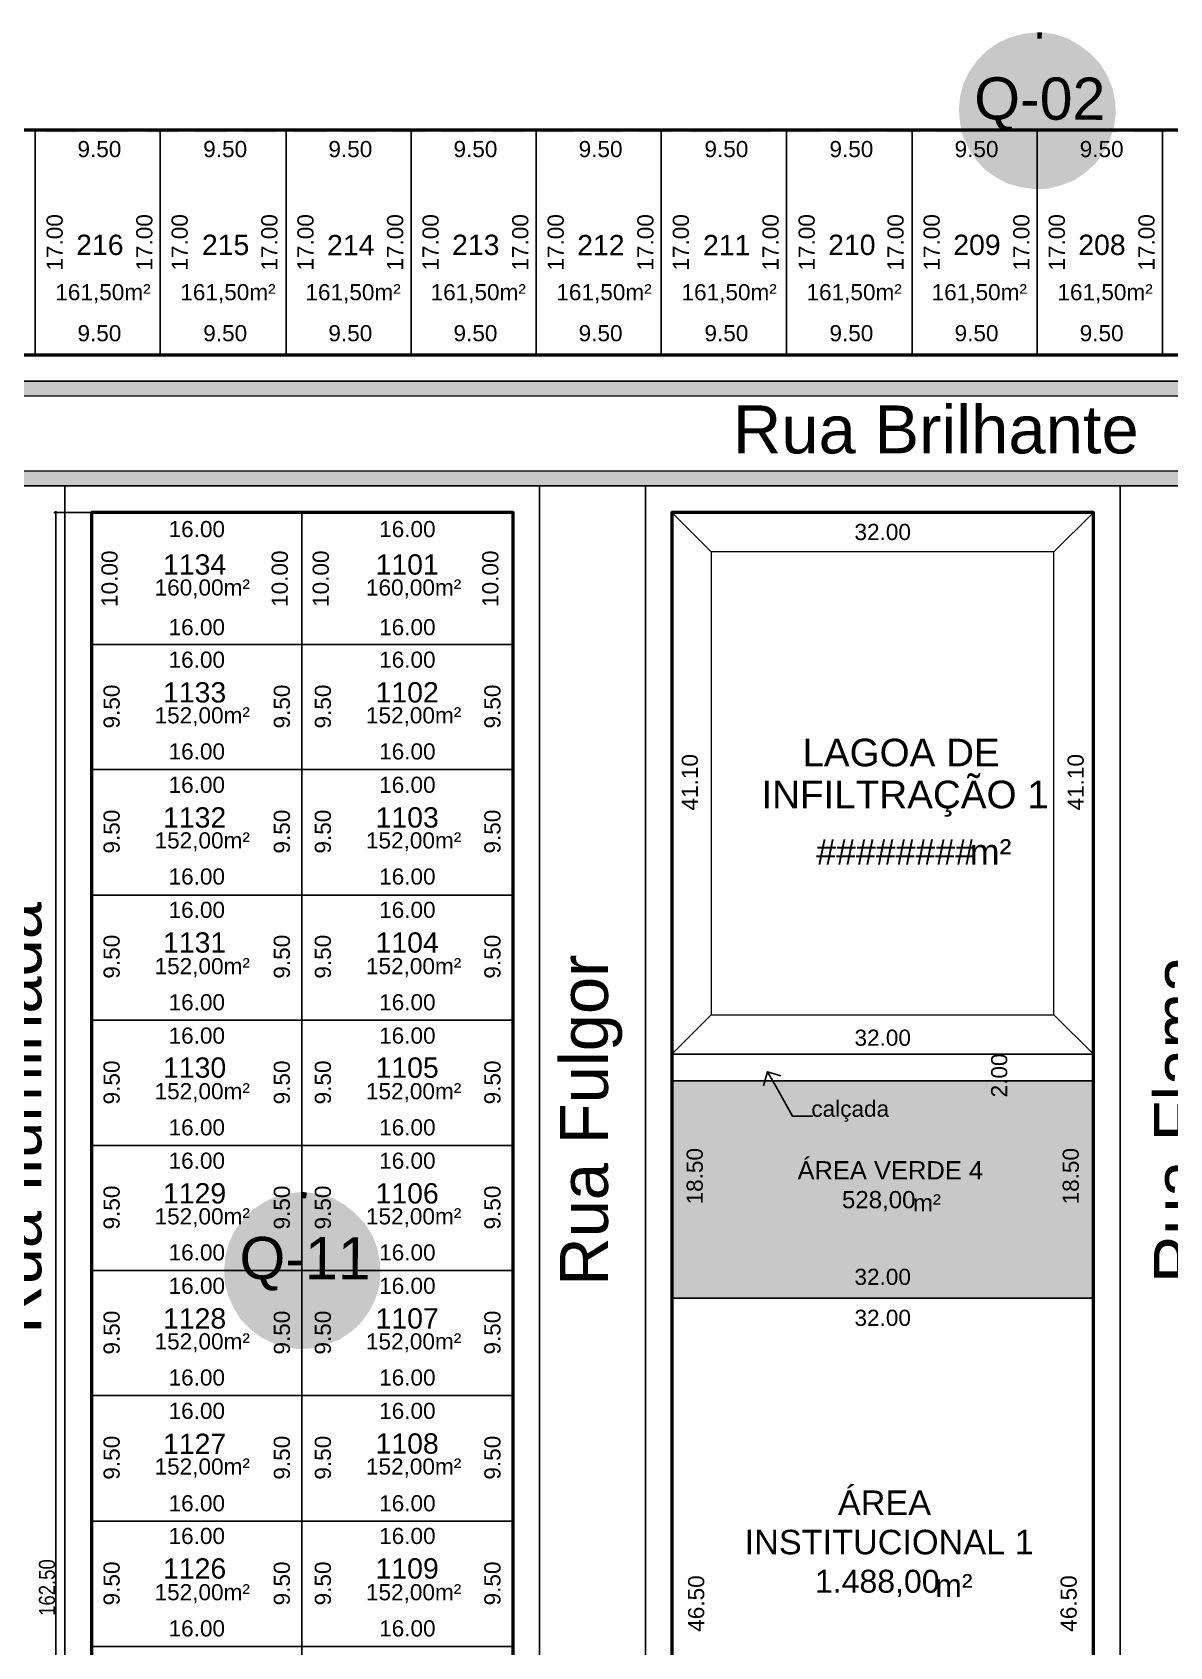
# Model space of a CAD drawing. Extents: x 246293 to 246943, y 9361385 to 9361710.
# Drawn here: x 246570.5 to 246656.8, y 9361574.8 to 9361697.2 of the extents above; entities that cross this region are included whole.
import ezdxf
from ezdxf.xclip import XClip

# ---------------------------------------------------------------- set-up
doc = ezdxf.new("R2010")
doc.units = 0
doc.header["$XCLIPFRAME"] = 0
doc.styles.add('style0', font='', dxfattribs={"height": 4.19039})
doc.styles.add('style1', font='', dxfattribs={"height": 39.531983})
doc.styles.add('style2', font='', dxfattribs={"height": 39.531983})
doc.styles.get('style0').set_extended_font_data('Arial')
doc.styles.get('style1').set_extended_font_data('Arial')
doc.styles.get('style2').set_extended_font_data('TechnicLite0000')

# ---------------------------------------------------------------- blocks, each defined once
blk = doc.blocks.new('Viewport1')
at = {"linetype": 'Continuous', "lineweight": 25, "true_color": 0x0037dd}
for points in [[(246646.74, 9361697.24), (246645.74, 9361697.13), (246644.74, 9361696.87), (246643.79, 9361696.45), (246642.95, 9361695.87), (246642.21, 9361695.13), (246641.63, 9361694.34), (246641.16, 9361693.39), (246640.89, 9361692.39), (246640.79, 9361691.39), (246640.89, 9361690.33), (246641.1, 9361689.38), (246641.53, 9361688.44), (246642.11, 9361687.54), (246642.79, 9361686.8), (246643.63, 9361686.22), (246644.53, 9361685.75), (246645.53, 9361685.48), (246646.59, 9361685.33), (246647.59, 9361685.38), (246648.59, 9361685.64), (246649.54, 9361686.01), (246650.38, 9361686.59), (246651.17, 9361687.28), (246651.75, 9361688.12), (246652.23, 9361689.02), (246652.54, 9361690.02), (246652.7, 9361691.02), (246652.65, 9361692.02), (246652.44, 9361693.02), (246652.02, 9361694.02), (246651.49, 9361694.87), (246650.8, 9361695.61), (246649.96, 9361696.24), (246649.06, 9361696.76), (246648.11, 9361697.08), (246647.11, 9361697.24), (246647.06, 9361696.76), (246648.01, 9361696.66), (246648.91, 9361696.34), (246649.75, 9361695.92), (246650.49, 9361695.29), (246651.12, 9361694.6), (246651.65, 9361693.81), (246652.02, 9361692.92), (246652.23, 9361691.97), (246652.23, 9361691.02), (246652.12, 9361690.07), (246651.86, 9361689.17), (246651.38, 9361688.33), (246650.8, 9361687.59), (246650.12, 9361686.96), (246649.33, 9361686.43), (246648.43, 9361686.06), (246647.53, 9361685.85), (246646.59, 9361685.8), (246645.64, 9361685.91), (246644.74, 9361686.17), (246643.85, 9361686.59), (246643.11, 9361687.17), (246642.42, 9361687.86), (246641.89, 9361688.65), (246641.53, 9361689.49), (246641.32, 9361690.44), (246641.26, 9361691.39), (246641.32, 9361692.34), (246641.58, 9361693.23), (246642, 9361694.08), (246642.58, 9361694.87), (246643.27, 9361695.55), (246644, 9361696.08), (246644.9, 9361696.45), (246645.8, 9361696.71), (246646.74, 9361696.76)], [(246647.06, 9361696.76), (246646.74, 9361696.76), (246646.74, 9361697.24), (246647.11, 9361697.24)], [(246591.03, 9361609.26), (246589.98, 9361609.15), (246588.97, 9361608.89), (246588.08, 9361608.47), (246587.24, 9361607.89), (246586.5, 9361607.15), (246585.86, 9361606.31), (246585.44, 9361605.41), (246585.18, 9361604.41), (246585.07, 9361603.41), (246585.13, 9361602.35), (246585.39, 9361601.35), (246585.81, 9361600.45), (246586.34, 9361599.56), (246587.08, 9361598.82), (246587.87, 9361598.24), (246588.82, 9361597.77), (246589.82, 9361597.45), (246590.82, 9361597.34), (246591.82, 9361597.4), (246592.82, 9361597.66), (246593.77, 9361598.03), (246594.67, 9361598.61), (246595.41, 9361599.29), (246596.04, 9361600.14), (246596.51, 9361601.03), (246596.83, 9361602.04), (246596.93, 9361603.04), (246596.88, 9361604.04), (246596.67, 9361605.04), (246596.3, 9361605.99), (246595.72, 9361606.89), (246595.04, 9361607.62), (246594.25, 9361608.26), (246593.35, 9361608.78), (246592.35, 9361609.1), (246591.35, 9361609.21), (246591.29, 9361608.78), (246592.24, 9361608.63), (246593.14, 9361608.36), (246593.98, 9361607.89), (246594.77, 9361607.31), (246595.41, 9361606.62), (246595.88, 9361605.83), (246596.25, 9361604.94), (246596.46, 9361603.99), (246596.51, 9361603.04), (246596.35, 9361602.09), (246596.09, 9361601.19), (246595.67, 9361600.35), (246595.09, 9361599.61), (246594.4, 9361598.93), (246593.56, 9361598.45), (246592.72, 9361598.08), (246591.77, 9361597.82), (246590.82, 9361597.77), (246589.87, 9361597.92), (246588.97, 9361598.19), (246588.13, 9361598.61), (246587.34, 9361599.14), (246586.71, 9361599.87), (246586.18, 9361600.67), (246585.81, 9361601.51), (246585.55, 9361602.46), (246585.5, 9361603.41), (246585.6, 9361604.36), (246585.86, 9361605.25), (246586.29, 9361606.1), (246586.81, 9361606.89), (246587.5, 9361607.52), (246588.29, 9361608.1), (246589.13, 9361608.47), (246590.08, 9361608.73), (246591.03, 9361608.78)], [(246591.29, 9361608.78), (246591.03, 9361608.78), (246591.03, 9361609.26), (246591.35, 9361609.21)]]:
    blk.add_hatch(color=162, dxfattribs=at).paths.add_polyline_path(points)
at = {"linetype": 'Continuous', "lineweight": 25, "true_color": 0xfafafa}
for points in [[(246646.74, 9361697.03), (246645.69, 9361696.92), (246647.75, 9361696.92)], [(246649.85, 9361696.08), (246650.7, 9361695.45), (246642.79, 9361695.45), (246643.63, 9361696.08)], [(246649.8, 9361696.13), (246649.85, 9361696.08), (246643.63, 9361696.08), (246643.69, 9361696.13)], [(246648.91, 9361696.61), (246649.8, 9361696.13), (246643.69, 9361696.13), (246644.58, 9361696.61)], [(246648.85, 9361696.61), (246648.91, 9361696.61), (246644.58, 9361696.61), (246644.64, 9361696.61)], [(246647.85, 9361696.92), (246648.85, 9361696.61), (246644.64, 9361696.61), (246645.64, 9361696.92)], [(246647.75, 9361696.92), (246647.85, 9361696.92), (246645.64, 9361696.92), (246645.69, 9361696.92)], [(246651.44, 9361694.6), (246651.96, 9361693.65), (246641.53, 9361693.65), (246642.05, 9361694.6)], [(246651.38, 9361694.6), (246651.44, 9361694.6), (246642.05, 9361694.6), (246642.11, 9361694.6)], [(246650.7, 9361695.39), (246651.38, 9361694.6), (246642.11, 9361694.6), (246642.79, 9361695.39)], [(246650.7, 9361695.45), (246650.7, 9361695.39), (246642.79, 9361695.39), (246642.79, 9361695.45)], [(246651.96, 9361693.65), (246652.28, 9361692.65), (246641.16, 9361692.65), (246641.53, 9361693.65)], [(246652.33, 9361692.6), (246652.44, 9361691.6), (246641, 9361691.6), (246641.16, 9361692.6)], [(246652.28, 9361692.65), (246652.33, 9361692.6), (246641.16, 9361692.6), (246641.16, 9361692.65)], [(246652.44, 9361691.6), (246652.44, 9361691.55), (246641.05, 9361691.55), (246641, 9361691.6)], [(246652.44, 9361691.55), (246652.38, 9361690.49), (246641.05, 9361690.49), (246641.05, 9361691.55)], [(246652.38, 9361690.49), (246652.38, 9361690.44), (246641.1, 9361690.44), (246641.05, 9361690.49)], [(246652.38, 9361690.44), (246652.17, 9361689.44), (246641.32, 9361689.44), (246641.1, 9361690.44)], [(246652.17, 9361689.44), (246652.12, 9361689.38), (246641.37, 9361689.38), (246641.32, 9361689.44)], [(246652.12, 9361689.38), (246651.7, 9361688.44), (246641.79, 9361688.44), (246641.37, 9361689.38)], [(246651.7, 9361688.44), (246651.7, 9361688.38), (246641.79, 9361688.38), (246641.79, 9361688.44)], [(246651.7, 9361688.38), (246651.07, 9361687.54), (246642.42, 9361687.54), (246641.79, 9361688.38)], [(246651.07, 9361687.54), (246650.28, 9361686.8), (246643.21, 9361686.8), (246642.42, 9361687.54)], [(246650.28, 9361686.8), (246650.28, 9361686.75), (246643.21, 9361686.75), (246643.21, 9361686.8)], [(246650.28, 9361686.75), (246649.38, 9361686.22), (246644.11, 9361686.22), (246643.21, 9361686.75)], [(246649.38, 9361686.22), (246649.33, 9361686.17), (246644.16, 9361686.17), (246644.11, 9361686.22)], [(246649.33, 9361686.17), (246648.38, 9361685.8), (246645.11, 9361685.8), (246644.16, 9361686.17)], [(246648.38, 9361685.8), (246648.33, 9361685.8), (246645.16, 9361685.8), (246645.11, 9361685.8)], [(246647.27, 9361685.59), (246646.16, 9361685.59), (246645.16, 9361685.8)], [(246645.16, 9361685.8), (246647.27, 9361685.59), (246648.33, 9361685.8)], [(246592.08, 9361608.89), (246593.09, 9361608.63), (246588.87, 9361608.63), (246589.92, 9361608.89)], [(246591.03, 9361608.99), (246589.92, 9361608.94), (246592.03, 9361608.94)], [(246592.03, 9361608.94), (246592.08, 9361608.89), (246589.92, 9361608.89), (246589.92, 9361608.94)], [(246594.09, 9361608.1), (246594.93, 9361607.47), (246587.08, 9361607.47), (246587.87, 9361608.1)], [(246593.14, 9361608.63), (246594.09, 9361608.1), (246587.87, 9361608.1), (246587.92, 9361608.1), (246588.87, 9361608.63)], [(246593.14, 9361608.63), (246588.87, 9361608.63), (246593.09, 9361608.63)], [(246595.67, 9361606.62), (246596.2, 9361605.67), (246585.81, 9361605.67), (246586.34, 9361606.62)], [(246594.98, 9361607.41), (246595.67, 9361606.62), (246586.34, 9361606.62), (246587.02, 9361607.41)], [(246594.93, 9361607.47), (246594.98, 9361607.41), (246587.02, 9361607.41), (246587.08, 9361607.47)], [(246596.2, 9361605.67), (246596.56, 9361604.67), (246585.44, 9361604.67), (246585.81, 9361605.67)], [(246596.56, 9361604.62), (246596.72, 9361603.56), (246585.29, 9361603.56), (246585.44, 9361604.62)], [(246596.56, 9361604.67), (246596.56, 9361604.62), (246585.44, 9361604.62), (246585.44, 9361604.67)], [(246596.72, 9361603.56), (246596.67, 9361602.51), (246585.34, 9361602.51), (246585.29, 9361603.56)], [(246596.67, 9361602.51), (246596.67, 9361602.46), (246585.34, 9361602.46), (246585.34, 9361602.51)], [(246596.67, 9361602.46), (246596.41, 9361601.46), (246585.6, 9361601.46), (246585.34, 9361602.46)], [(246596.41, 9361601.46), (246596.41, 9361601.4), (246585.6, 9361601.4), (246585.6, 9361601.46)], [(246596.41, 9361601.4), (246595.99, 9361600.45), (246586.02, 9361600.45), (246585.6, 9361601.4)], [(246595.99, 9361600.45), (246595.93, 9361600.4), (246586.08, 9361600.4), (246586.02, 9361600.45)], [(246595.93, 9361600.4), (246595.35, 9361599.56), (246586.66, 9361599.56), (246586.08, 9361600.4)], [(246595.35, 9361599.56), (246595.3, 9361599.51), (246586.71, 9361599.51), (246586.66, 9361599.56)], [(246595.3, 9361599.51), (246594.56, 9361598.82), (246587.45, 9361598.82), (246586.71, 9361599.51)], [(246594.56, 9361598.82), (246594.51, 9361598.77), (246587.5, 9361598.77), (246587.45, 9361598.82)], [(246594.51, 9361598.77), (246593.61, 9361598.19), (246588.39, 9361598.19), (246588.34, 9361598.19), (246587.5, 9361598.77)], [(246593.61, 9361598.19), (246592.61, 9361597.82), (246589.4, 9361597.82), (246589.34, 9361597.82), (246588.39, 9361598.19)], [(246589.4, 9361597.82), (246591.56, 9361597.61), (246591.5, 9361597.61), (246590.45, 9361597.61)], [(246589.4, 9361597.82), (246591.56, 9361597.61), (246592.61, 9361597.82)]]:
    blk.add_hatch(color=7, dxfattribs=at).paths.add_polyline_path(points)
at = {"linetype": 'Continuous', "lineweight": 0, "true_color": 0x93278f}
for points in [[(246571.58, 9361689.96), (246574.06, 9361689.96), (246574.06, 9361689.65), (246571.58, 9361689.65)], [(246575.32, 9361689.96), (246577.8, 9361689.96), (246577.8, 9361689.65), (246575.32, 9361689.65)], [(246579.07, 9361689.96), (246581.54, 9361689.96), (246581.54, 9361689.65), (246579.07, 9361689.65)], [(246582.81, 9361689.96), (246585.29, 9361689.96), (246585.29, 9361689.65), (246582.81, 9361689.65)], [(246586.55, 9361689.96), (246589.08, 9361689.96), (246589.08, 9361689.65), (246586.55, 9361689.65)], [(246590.29, 9361689.96), (246592.82, 9361689.96), (246592.82, 9361689.65), (246590.29, 9361689.65)], [(246594.09, 9361689.96), (246596.56, 9361689.96), (246596.56, 9361689.65), (246594.09, 9361689.65)], [(246597.83, 9361689.96), (246600.31, 9361689.96), (246600.31, 9361689.65), (246597.83, 9361689.65)], [(246601.57, 9361689.96), (246604.05, 9361689.96), (246604.05, 9361689.65), (246601.57, 9361689.65)], [(246605.31, 9361689.96), (246607.79, 9361689.96), (246607.79, 9361689.65), (246605.31, 9361689.65)], [(246609.06, 9361689.96), (246611.59, 9361689.96), (246611.59, 9361689.65), (246609.06, 9361689.65)], [(246612.8, 9361689.96), (246615.33, 9361689.96), (246615.33, 9361689.65), (246612.8, 9361689.65)], [(246616.54, 9361689.96), (246619.07, 9361689.96), (246619.07, 9361689.65), (246616.54, 9361689.65)], [(246620.34, 9361689.96), (246622.81, 9361689.96), (246622.81, 9361689.65), (246620.34, 9361689.65)], [(246624.08, 9361689.96), (246626.56, 9361689.96), (246626.56, 9361689.65), (246624.08, 9361689.65)], [(246627.82, 9361689.96), (246630.3, 9361689.96), (246630.3, 9361689.65), (246627.82, 9361689.65)], [(246631.56, 9361689.96), (246634.04, 9361689.96), (246634.04, 9361689.65), (246631.56, 9361689.65)], [(246635.31, 9361689.96), (246637.84, 9361689.96), (246637.84, 9361689.65), (246635.31, 9361689.65)], [(246639.05, 9361689.96), (246641.58, 9361689.96), (246641.58, 9361689.65), (246639.05, 9361689.65)], [(246642.79, 9361689.96), (246645.32, 9361689.96), (246645.32, 9361689.65), (246642.79, 9361689.65)], [(246646.59, 9361689.96), (246649.06, 9361689.96), (246649.06, 9361689.65), (246646.59, 9361689.65)], [(246650.33, 9361689.96), (246652.81, 9361689.96), (246652.81, 9361689.65), (246650.33, 9361689.65)], [(246654.07, 9361689.96), (246656.55, 9361689.96), (246656.55, 9361689.65), (246654.07, 9361689.65)]]:
    blk.add_hatch(color=217, dxfattribs=at).paths.add_polyline_path(points)
at = {"linetype": 'Continuous', "lineweight": 0, "true_color": 0xed1f24}
for points in [[(246783.26, 9361670.78), (246785, 9361670.3), (246477.02, 9361670.3), (246477.02, 9361670.78)], [(246912.66, 9361670.3), (246914.09, 9361669.77), (246477.02, 9361669.77), (246477.02, 9361670.3)], [(246914.09, 9361669.77), (246914.45, 9361669.62), (246477.02, 9361669.62), (246477.02, 9361669.77)], [(246786.21, 9361663.98), (246786.21, 9361662.82), (246483.82, 9361662.82), (246483.82, 9361663.98)]]:
    blk.add_hatch(color=240, dxfattribs=at).paths.add_polyline_path(points)
at = {"linetype": 'Continuous', "lineweight": 25, "true_color": 0x37dd00}
blk.add_hatch(color=82, dxfattribs=at).paths.add_polyline_path([(246651.01, 9361617.69), (246651.01, 9361601.19), (246619.02, 9361601.19), (246619.02, 9361617.69)])
at = {"color": 1, "linetype": 'Continuous', "lineweight": 25, "true_color": 0xff0000}
for p, q in [((246574.9, 9361660.81), (246572.16, 9361660.81)), ((246572.37, 9361660.76), (246572.27, 9361660.81)), ((246572.32, 9361660.92), (246572.32, 9361498.13))]:
    blk.add_line(p, q, dxfattribs=at)
at = {"color": 252, "linetype": 'Continuous', "lineweight": 0, "true_color": 0x989898}
for p, q in [((246619.02, 9361660.81), (246622.02, 9361657.81)), ((246651.01, 9361660.81), (246648.01, 9361657.81)), ((246651.01, 9361619.7), (246648.01, 9361622.7))]:
    blk.add_line(p, q, dxfattribs=at)
at = {"color": 1, "linetype": 'Continuous', "lineweight": 25, "true_color": 0xff0000}
for points in [[(246634.99, 9361660.81), (246651.01, 9361660.81), (246651.01, 9361650.8), (246651.01, 9361641.31), (246651.01, 9361619.7), (246651.01, 9361612.79), (246651.01, 9361603.3), (246651.01, 9361602.3), (246651.01, 9361593.81), (246651.01, 9361545.21), (246651.01, 9361536.77), (246651.01, 9361527.29), (246651.01, 9361517.8), (246651.01, 9361508.31), (246651.01, 9361498.77), (246651.01, 9361489.28), (246651.01, 9361479.79), (246651.01, 9361470.3), (246651.01, 9361460.81), (246651.01, 9361449.53), (246662.98, 9361449.58)], [(246665.72, 9361672.78), (246656.23, 9361672.78), (246646.74, 9361672.78), (246637.26, 9361672.78), (246627.72, 9361672.78), (246618.23, 9361672.78), (246608.74, 9361672.78), (246599.25, 9361672.78), (246589.77, 9361672.78), (246580.22, 9361672.78), (246570.74, 9361672.78), (246560.72, 9361672.78), (246560.72, 9361689.81), (246548.76, 9361689.81), (246548.76, 9361672.78), (246538.74, 9361672.78), (246529.26, 9361672.78), (246519.77, 9361672.78), (246510.23, 9361672.78), (246500.74, 9361672.78), (246491.25, 9361672.78), (246481.76, 9361672.78), (246472.22, 9361672.78)], [(246634.99, 9361662.82), (246653.02, 9361662.82), (246653.02, 9361650.8), (246653.02, 9361641.31), (246653.02, 9361619.7), (246653.02, 9361612.79), (246653.02, 9361603.3), (246653.02, 9361602.3), (246653.02, 9361593.81), (246653.02, 9361545.21), (246653.02, 9361536.77), (246653.02, 9361527.29), (246653.02, 9361517.8), (246653.02, 9361508.31), (246653.02, 9361498.77), (246653.02, 9361489.28), (246653.02, 9361479.79), (246653.02, 9361470.3), (246653.02, 9361460.81), (246653.02, 9361449.53), (246660.98, 9361449.58)], [(246665.72, 9361670.78), (246656.23, 9361670.78), (246646.74, 9361670.78), (246637.26, 9361670.78), (246627.72, 9361670.78), (246618.23, 9361670.78), (246608.74, 9361670.78), (246599.25, 9361670.78), (246589.77, 9361670.78), (246580.22, 9361670.78), (246570.74, 9361670.78), (246558.72, 9361670.78), (246558.72, 9361687.8), (246550.76, 9361687.8), (246550.76, 9361670.78), (246538.74, 9361670.78), (246529.26, 9361670.78), (246519.77, 9361670.78), (246510.23, 9361670.78), (246500.74, 9361670.78), (246491.25, 9361670.78), (246481.76, 9361670.78), (246472.22, 9361670.78)], [(246912.66, 9361670.3), (246785, 9361670.3), (246783.26, 9361670.78), (246477.02, 9361670.78), (246477.02, 9361662.71), (246477.02, 9361453.8), (246484.98, 9361452.8), (246484.98, 9361662.82), (246785, 9361662.82), (246785, 9361650.27), (246916.83, 9361650.27)], [(246617.02, 9361546.32), (246617.02, 9361601.19), (246617.02, 9361602.3), (246617.02, 9361603.3), (246617.02, 9361612.79), (246617.02, 9361619.7), (246617.02, 9361641.31), (246617.02, 9361650.8), (246617.02, 9361662.82), (246634.99, 9361662.82)], [(246609, 9361496.29), (246573, 9361496.29), (246573, 9361662.82), (246609, 9361662.82), (246609, 9361496.29)], [(246619.02, 9361546.32), (246619.02, 9361601.19), (246619.02, 9361602.3), (246619.02, 9361603.3), (246619.02, 9361612.79), (246619.02, 9361619.7), (246619.02, 9361641.31), (246619.02, 9361650.8), (246619.02, 9361660.81), (246634.99, 9361660.81)], [(246607, 9361498.29), (246575.01, 9361498.29), (246575.01, 9361660.81), (246607, 9361660.81), (246607, 9361498.29)], [(246625.98, 9361617.32), (246626.29, 9361618.38), (246627.29, 9361618.06)], [(246626.29, 9361618.38), (246627.03, 9361617.06), (246628.19, 9361615), (246629.72, 9361615)]]:
    blk.add_lwpolyline(points, dxfattribs=at)
at = {"color": 3, "linetype": 'Continuous', "lineweight": 25, "true_color": 0x00ff00}
for points in [[(246570.74, 9361689.81), (246560.72, 9361689.81), (246560.72, 9361672.78), (246570.74, 9361672.78), (246570.74, 9361689.81)], [(246580.22, 9361689.81), (246570.74, 9361689.81), (246570.74, 9361672.78), (246580.22, 9361672.78), (246580.22, 9361689.81)], [(246589.77, 9361689.81), (246580.22, 9361689.81), (246580.22, 9361672.78), (246589.77, 9361672.78), (246589.77, 9361689.81)], [(246599.25, 9361689.81), (246589.77, 9361689.81), (246589.77, 9361672.78), (246599.25, 9361672.78), (246599.25, 9361689.81)], [(246608.74, 9361689.81), (246599.25, 9361689.81), (246599.25, 9361672.78), (246608.74, 9361672.78), (246608.74, 9361689.81)], [(246618.23, 9361689.81), (246608.74, 9361689.81), (246608.74, 9361672.78), (246618.23, 9361672.78), (246618.23, 9361689.81)], [(246627.72, 9361689.81), (246618.23, 9361689.81), (246618.23, 9361672.78), (246627.72, 9361672.78), (246627.72, 9361689.81)], [(246637.26, 9361689.81), (246627.72, 9361689.81), (246627.72, 9361672.78), (246637.26, 9361672.78), (246637.26, 9361689.81)], [(246646.74, 9361689.81), (246637.26, 9361689.81), (246637.26, 9361672.78), (246646.74, 9361672.78), (246646.74, 9361689.81)], [(246656.23, 9361689.81), (246646.74, 9361689.81), (246646.74, 9361672.78), (246656.23, 9361672.78), (246656.23, 9361689.81)], [(246665.72, 9361689.81), (246656.23, 9361689.81), (246656.23, 9361672.78), (246665.72, 9361672.78), (246665.72, 9361689.81)], [(246590.98, 9361660.81), (246590.98, 9361650.8), (246575.01, 9361650.8), (246575.01, 9361660.81), (246590.98, 9361660.81)], [(246590.98, 9361660.81), (246590.98, 9361650.8), (246607, 9361650.8), (246607, 9361660.81), (246590.98, 9361660.81)], [(246619.02, 9361619.7), (246651.01, 9361619.7), (246651.01, 9361660.81), (246619.02, 9361660.81), (246619.02, 9361619.7)], [(246590.98, 9361641.31), (246590.98, 9361650.8), (246575.01, 9361650.8), (246575.01, 9361641.31), (246590.98, 9361641.31)], [(246590.98, 9361641.31), (246590.98, 9361650.8), (246607, 9361650.8), (246607, 9361641.31), (246590.98, 9361641.31)], [(246590.98, 9361641.31), (246607, 9361641.31), (246607, 9361631.77), (246590.98, 9361631.77), (246590.98, 9361641.31), (246590.98, 9361631.77), (246575.01, 9361631.77), (246575.01, 9361641.31), (246590.98, 9361641.31)], [(246590.98, 9361622.28), (246607, 9361622.28), (246607, 9361631.77), (246590.98, 9361631.77), (246590.98, 9361622.28), (246575.01, 9361622.28), (246575.01, 9361631.77), (246590.98, 9361631.77), (246590.98, 9361622.28), (246607, 9361622.28), (246607, 9361612.79), (246590.98, 9361612.79), (246590.98, 9361622.28), (246590.98, 9361612.79), (246575.01, 9361612.79), (246575.01, 9361622.28), (246590.98, 9361622.28)], [(246651.01, 9361601.19), (246619.02, 9361601.19), (246619.02, 9361617.69), (246651.01, 9361617.69), (246651.01, 9361601.19)], [(246590.98, 9361603.3), (246607, 9361603.3), (246607, 9361593.81), (246590.98, 9361593.81), (246590.98, 9361603.3), (246575.01, 9361603.3), (246575.01, 9361593.81), (246590.98, 9361593.81), (246590.98, 9361603.3), (246607, 9361603.3), (246607, 9361612.79), (246590.98, 9361612.79), (246590.98, 9361603.3), (246590.98, 9361612.79), (246575.01, 9361612.79), (246575.01, 9361603.3), (246590.98, 9361603.3)], [(246590.98, 9361584.27), (246607, 9361584.27), (246607, 9361593.81), (246590.98, 9361593.81), (246590.98, 9361584.27), (246575.01, 9361584.27), (246575.01, 9361593.81), (246590.98, 9361593.81), (246590.98, 9361584.27), (246607, 9361584.27), (246607, 9361574.78), (246590.98, 9361574.78), (246590.98, 9361584.27), (246590.98, 9361574.78), (246575.01, 9361574.78), (246575.01, 9361584.27), (246590.98, 9361584.27)], [(246590.98, 9361565.29), (246607, 9361565.29), (246607, 9361555.8), (246590.98, 9361555.8), (246590.98, 9361565.29), (246575.01, 9361565.29), (246575.01, 9361555.8), (246590.98, 9361555.8), (246590.98, 9361565.29), (246607, 9361565.29), (246607, 9361574.78), (246590.98, 9361574.78), (246590.98, 9361565.29), (246590.98, 9361574.78), (246575.01, 9361574.78), (246575.01, 9361565.29), (246590.98, 9361565.29)]]:
    blk.add_lwpolyline(points, dxfattribs=at)
at = {"color": 5, "linetype": 'Continuous', "lineweight": 50, "true_color": 0x0000ff}
for points in [[(246665.72, 9361689.81), (246656.23, 9361689.81), (246646.74, 9361689.81), (246637.26, 9361689.81), (246627.72, 9361689.81), (246618.23, 9361689.81), (246608.74, 9361689.81), (246599.25, 9361689.81), (246589.77, 9361689.81), (246580.22, 9361689.81), (246570.74, 9361689.81), (246560.72, 9361689.81), (246560.72, 9361672.78), (246570.74, 9361672.78), (246580.22, 9361672.78), (246589.77, 9361672.78), (246599.25, 9361672.78), (246608.74, 9361672.78), (246618.23, 9361672.78), (246627.72, 9361672.78), (246637.26, 9361672.78), (246646.74, 9361672.78), (246656.23, 9361672.78), (246665.72, 9361672.78)], [(246575.01, 9361498.29), (246607, 9361498.29), (246607, 9361660.81), (246575.01, 9361660.81), (246575.01, 9361498.29)], [(246651.01, 9361593.81), (246651.01, 9361602.3), (246651.01, 9361603.3), (246651.01, 9361612.79), (246651.01, 9361619.7), (246651.01, 9361641.31), (246651.01, 9361650.8), (246651.01, 9361660.81), (246634.99, 9361660.81), (246619.02, 9361660.81), (246619.02, 9361650.8), (246619.02, 9361641.31), (246619.02, 9361619.7), (246619.02, 9361612.79), (246619.02, 9361603.3), (246619.02, 9361602.3), (246619.02, 9361593.81), (246619.02, 9361574.78), (246619.02, 9361565.29)], [(246651.01, 9361565.29), (246651.01, 9361574.78), (246651.01, 9361593.81)]]:
    blk.add_lwpolyline(points, dxfattribs=at)
at = {"color": 240, "linetype": 'Continuous', "lineweight": 0, "true_color": 0xed1f24}
blk.add_lwpolyline([(246784.84, 9361669.09), (246783.05, 9361669.62), (246478.18, 9361669.62), (246478.18, 9361662.71), (246478.18, 9361454.86), (246483.82, 9361454.12), (246483.82, 9361663.98), (246786.21, 9361663.98), (246786.21, 9361651.48), (246916.4, 9361651.48)], dxfattribs=at)
at = {"color": 252, "linetype": 'Continuous', "lineweight": 0, "true_color": 0x989898}
blk.add_lwpolyline([(246622.02, 9361622.7), (246648.01, 9361622.7), (246648.01, 9361657.81), (246622.02, 9361657.81), (246622.02, 9361622.7), (246619.02, 9361619.7)], dxfattribs=at)
at = {"color": 18, "linetype": 'Continuous', "lineweight": 25, "true_color": 0x000000}
blk.add_lwpolyline([(246619.02, 9361554.7), (246651.01, 9361554.7), (246651.01, 9361601.19), (246619.02, 9361601.19), (246619.02, 9361554.7)], dxfattribs=at)
at = {"color": 162, "linetype": 'Continuous', "lineweight": 25, "true_color": 0x0037dd, "char_height": 3.202, "attachment_point": 7, "rotation": 359.8022, "style": 'style0'}
for s, insert in [('Q-02', (246641.95, 9361689.75)), ('Q-11', (246586.23, 9361601.77))]:
    blk.add_mtext(s, dxfattribs=dict(at, insert=insert))
at = {"color": 1, "linetype": 'Continuous', "lineweight": 25, "true_color": 0xff0000, "attachment_point": 7, "style": 'style0'}
for s, insert, char_height in [('9.50', (246573.95, 9361687.75), 1.225), ('9.50', (246583.49, 9361687.75), 1.225), ('9.50', (246592.98, 9361687.75), 1.225), ('9.50', (246602.47, 9361687.75), 1.225), ('9.50', (246611.96, 9361687.75), 1.225), ('9.50', (246621.5, 9361687.75), 1.225), ('9.50', (246630.98, 9361687.75), 1.225), ('9.50', (246640.47, 9361687.75), 1.225), ('9.50', (246649.96, 9361687.75), 1.225), ('216', (246573.85, 9361680.32), 1.542), ('215', (246583.39, 9361680.32), 1.542), ('214', (246592.88, 9361680.32), 1.542), ('213', (246602.36, 9361680.32), 1.542), ('212', (246611.85, 9361680.32), 1.542), ('211', (246621.39, 9361680.32), 1.542), ('210', (246630.88, 9361680.32), 1.542), ('209', (246640.37, 9361680.32), 1.542), ('208', (246649.85, 9361680.32), 1.542), ('161,50m²', (246572.27, 9361676.68), 1.225), ('161,50m²', (246581.75, 9361676.68), 1.225), ('161,50m²', (246591.24, 9361676.68), 1.225), ('161,50m²', (246600.73, 9361676.68), 1.225), ('161,50m²', (246610.27, 9361676.68), 1.225), ('161,50m²', (246619.76, 9361676.68), 1.225), ('161,50m²', (246629.24, 9361676.68), 1.225), ('161,50m²', (246638.73, 9361676.68), 1.225), ('161,50m²', (246648.27, 9361676.68), 1.225), ('9.50', (246573.95, 9361673.78), 1.225), ('9.50', (246583.49, 9361673.78), 1.225), ('9.50', (246592.98, 9361673.78), 1.225), ('9.50', (246602.47, 9361673.78), 1.225), ('9.50', (246611.96, 9361673.78), 1.225), ('9.50', (246621.5, 9361673.78), 1.225), ('9.50', (246630.98, 9361673.78), 1.225), ('9.50', (246640.47, 9361673.78), 1.225), ('9.50', (246649.96, 9361673.78), 1.225), ('16.00', (246580.86, 9361658.92), 1.225), ('16.00', (246596.83, 9361658.92), 1.225), ('32.00', (246632.88, 9361658.7), 1.225), ('1134', (246580.44, 9361656.07), 1.542), ('1101', (246596.56, 9361656.07), 1.542), ('160,00m²', (246579.8, 9361654.28), 1.225), ('160,00m²', (246595.83, 9361654.28), 1.225), ('16.00', (246580.86, 9361651.48), 1.225), ('16.00', (246596.83, 9361651.48), 1.225), ('16.00', (246580.86, 9361649.01), 1.225), ('16.00', (246596.83, 9361649.01), 1.225), ('1133', (246580.44, 9361646.37), 1.542), ('1102', (246596.56, 9361646.37), 1.542), ('152,00m²', (246579.8, 9361644.58), 1.225), ('152,00m²', (246595.83, 9361644.58), 1.225), ('16.00', (246580.86, 9361642.05), 1.225), ('16.00', (246596.83, 9361642.05), 1.225), ('LAGOA DE', (246628.93, 9361641.52), 2.095), ('16.00', (246580.86, 9361639.52), 1.225), ('16.00', (246596.83, 9361639.52), 1.225), ('INFILTRAÇÃO 1', (246625.82, 9361637.72), 2.0952), ('1132', (246580.44, 9361636.88), 1.542), ('1103', (246596.56, 9361636.88), 1.542), ('152,00m²', (246579.8, 9361635.09), 1.225), ('152,00m²', (246595.83, 9361635.09), 1.225), ('########', (246629.98, 9361634.09), 1.937), ('m²', (246641.63, 9361634.09), 1.937), ('16.00', (246580.86, 9361632.56), 1.225), ('16.00', (246596.83, 9361632.56), 1.225), ('16.00', (246580.86, 9361630.03), 1.225), ('16.00', (246596.83, 9361630.03), 1.225), ('1131', (246580.44, 9361627.39), 1.542), ('1104', (246596.56, 9361627.39), 1.542), ('152,00m²', (246579.8, 9361625.55), 1.225), ('152,00m²', (246595.83, 9361625.55), 1.225), ('16.00', (246580.86, 9361623.02), 1.225), ('16.00', (246596.83, 9361623.02), 1.225), ('16.00', (246580.86, 9361620.49), 1.225), ('16.00', (246596.83, 9361620.49), 1.225), ('32.00', (246632.88, 9361620.33), 1.225), ('1130', (246580.44, 9361617.9), 1.542), ('1105', (246596.56, 9361617.9), 1.542), ('152,00m²', (246579.8, 9361616.06), 1.225), ('152,00m²', (246595.83, 9361616.06), 1.225), ('calçada', (246629.61, 9361614.58), 1.225), ('16.00', (246580.86, 9361613.53), 1.225), ('16.00', (246596.83, 9361613.53), 1.225), ('16.00', (246580.86, 9361611), 1.225), ('16.00', (246596.83, 9361611), 1.225), ('ÁREA VERDE 4', (246628.56, 9361610.21), 1.3836), ('1129', (246580.44, 9361608.36), 1.542), ('1106', (246596.56, 9361608.36), 1.542), ('528,00', (246631.93, 9361607.78), 1.305), ('m²', (246637.31, 9361607.78), 1.305), ('152,00m²', (246579.8, 9361606.57), 1.225), ('152,00m²', (246595.83, 9361606.57), 1.225), ('16.00', (246580.86, 9361604.04), 1.225), ('16.00', (246596.83, 9361604.04), 1.225), ('16.00', (246580.86, 9361601.51), 1.225), ('16.00', (246596.83, 9361601.51), 1.225), ('32.00', (246632.88, 9361602.19), 1.225), ('1128', (246580.44, 9361598.87), 1.542), ('1107', (246596.56, 9361598.87), 1.542), ('152,00m²', (246579.8, 9361597.08), 1.225), ('152,00m²', (246595.83, 9361597.08), 1.225), ('16.00', (246580.86, 9361594.55), 1.225), ('16.00', (246596.83, 9361594.55), 1.225), ('16.00', (246580.86, 9361592.02), 1.225), ('16.00', (246596.83, 9361592.02), 1.225), ('1127', (246580.44, 9361589.38), 1.542), ('1108', (246596.56, 9361589.38), 1.542), ('152,00m²', (246579.8, 9361587.59), 1.225), ('152,00m²', (246595.83, 9361587.59), 1.225), ('ÁREA', (246631.62, 9361584.75), 1.858), ('16.00', (246580.86, 9361585.01), 1.225), ('16.00', (246596.83, 9361585.01), 1.225), ('16.00', (246580.86, 9361582.53), 1.225), ('16.00', (246596.83, 9361582.53), 1.225), ('INSTITUCIONAL 1', (246624.55, 9361581.74), 1.858), ('1126', (246580.44, 9361579.9), 1.542), ('1109', (246596.56, 9361579.9), 1.542), ('152,00m²', (246579.8, 9361578.05), 1.225), ('152,00m²', (246595.83, 9361578.05), 1.225), ('1.488,00', (246629.88, 9361578.53), 1.739), ('m²', (246639, 9361578.53), 1.739), ('16.00', (246580.86, 9361575.52), 1.225), ('16.00', (246596.83, 9361575.52), 1.225)]:
    blk.add_mtext(s, dxfattribs=dict(at, insert=insert, char_height=char_height))
at = {"color": 1, "linetype": 'Continuous', "lineweight": 25, "true_color": 0xff0000, "char_height": 1.225, "attachment_point": 7, "rotation": 90, "style": 'style0'}
for s, insert in [('17.00', (246572.85, 9361679.16)), ('17.00', (246579.65, 9361679.16)), ('17.00', (246582.33, 9361679.16)), ('17.00', (246589.13, 9361679.16)), ('17.00', (246591.87, 9361679.16)), ('17.00', (246598.67, 9361679.16)), ('17.00', (246601.36, 9361679.16)), ('17.00', (246608.16, 9361679.16)), ('17.00', (246610.85, 9361679.16)), ('17.00', (246617.65, 9361679.16)), ('17.00', (246620.34, 9361679.16)), ('17.00', (246627.14, 9361679.16)), ('17.00', (246629.88, 9361679.16)), ('17.00', (246636.62, 9361679.16)), ('17.00', (246639.36, 9361679.16)), ('17.00', (246646.16, 9361679.16)), ('17.00', (246648.85, 9361679.16)), ('17.00', (246655.65, 9361679.16)), ('10.00', (246577.01, 9361653.64)), ('10.00', (246589.92, 9361653.64)), ('10.00', (246593.03, 9361653.64)), ('10.00', (246605.89, 9361653.64)), ('9.50', (246577.17, 9361644.42)), ('9.50', (246590.08, 9361644.42)), ('9.50', (246593.19, 9361644.42)), ('9.50', (246606.05, 9361644.42)), ('41.10', (246621.02, 9361638.2)), ('41.10', (246650.28, 9361638.2)), ('9.50', (246577.17, 9361634.93)), ('9.50', (246590.08, 9361634.93)), ('9.50', (246593.19, 9361634.93)), ('9.50', (246606.05, 9361634.93)), ('9.50', (246577.17, 9361625.44)), ('9.50', (246590.08, 9361625.44)), ('9.50', (246593.19, 9361625.44)), ('9.50', (246606.05, 9361625.44)), ('9.50', (246577.17, 9361615.9)), ('9.50', (246590.08, 9361615.9)), ('9.50', (246593.19, 9361615.9)), ('9.50', (246606.05, 9361615.9)), ('2.00', (246644.48, 9361616.43)), ('9.50', (246577.17, 9361606.41)), ('9.50', (246590.08, 9361606.41)), ('9.50', (246593.19, 9361606.41)), ('9.50', (246606.05, 9361606.41)), ('9.50', (246577.17, 9361596.92)), ('9.50', (246590.08, 9361596.92)), ('9.50', (246593.19, 9361596.92)), ('9.50', (246606.05, 9361596.92)), ('9.50', (246577.17, 9361587.43)), ('9.50', (246590.08, 9361587.43)), ('9.50', (246593.19, 9361587.43)), ('9.50', (246606.05, 9361587.43)), ('9.50', (246577.17, 9361577.89)), ('9.50', (246590.08, 9361577.89)), ('9.50', (246593.19, 9361577.89)), ('9.50', (246606.05, 9361577.89))]:
    blk.add_mtext(s, dxfattribs=dict(at, insert=insert))
at = {"color": 18, "linetype": 'Continuous', "lineweight": 50, "true_color": 0x000000, "insert": (246623.66, 9361665.24), "char_height": 3.6369, "attachment_point": 7, "style": 'style0'}
blk.add_mtext('Rua Brilhante', dxfattribs=at)
at = {"color": 18, "linetype": 'Continuous', "lineweight": 50, "true_color": 0x000000, "attachment_point": 7, "rotation": 90, "style": 'style1'}
for s, insert, char_height in [('Rua Iluminada', (246571.26, 9361598.5), 3.6369), ('Rua Fulgor', (246615.28, 9361602.14), 3.637), ('Rua Flama', (246659.29, 9361602.35), 3.637)]:
    blk.add_mtext(s, dxfattribs=dict(at, insert=insert, char_height=char_height))
at = {"color": 1, "linetype": 'Continuous', "lineweight": 50, "true_color": 0xff0000, "char_height": 1.225, "attachment_point": 7, "rotation": 90, "style": 'style0'}
for insert in [(246621.39, 9361608.31), (246649.91, 9361608.31)]:
    blk.add_mtext('18.50', dxfattribs=dict(at, insert=insert))
at = {"color": 18, "linetype": 'Continuous', "lineweight": 25, "true_color": 0x000000, "insert": (246632.88, 9361599.08), "char_height": 1.225, "attachment_point": 7, "style": 'style0'}
blk.add_mtext('32.00', dxfattribs=at)
at = {"color": 3, "linetype": 'Continuous', "lineweight": 25, "true_color": 0x00ff00, "insert": (246572.27, 9361577.1), "char_height": 1.225, "attachment_point": 7, "rotation": 90, "style": 'style2'}
blk.add_mtext('162.50', dxfattribs=at)
at = {"color": 18, "linetype": 'Continuous', "lineweight": 25, "true_color": 0x000000, "char_height": 1.225, "attachment_point": 7, "rotation": 90, "style": 'style0'}
for insert in [(246621.5, 9361575.89), (246649.75, 9361575.89)]:
    blk.add_mtext('46.50', dxfattribs=dict(at, insert=insert))

msp = doc.modelspace()

# ---------------------------------------------------------------- block references
at = {"color": 7, "linetype": 'Continuous', "lineweight": 25}
ref = msp.add_blockref('Viewport1', (0, 0), dxfattribs=at)
XClip(ref).set_block_clipping_path([(246293.0645908564, 9361385.3773180377), (246947.9778113067, 9361715.953146778)])

doc.saveas('drawing.dxf')
